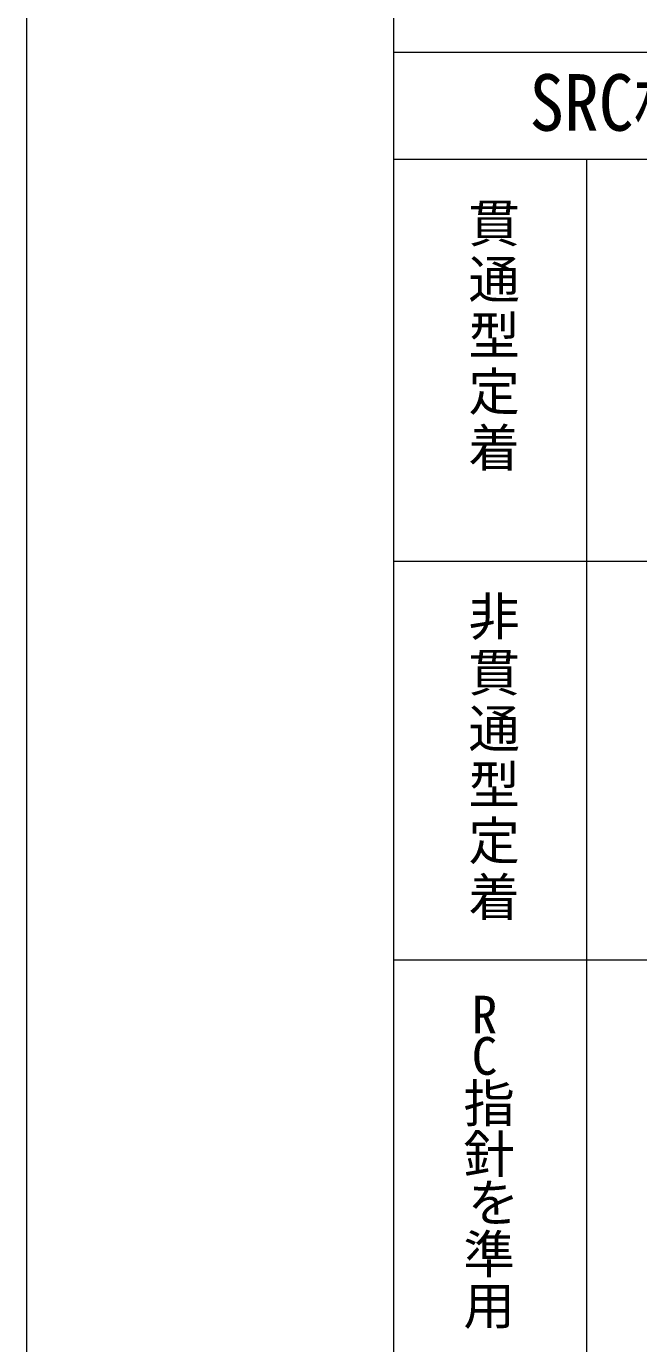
# Model space of a CAD drawing. Units: millimetres, scale not verified. Extents: x -210 to 382, y -132 to 268.
# Drawn here: x -210.3 to -162.7, y 67.8 to 170.2 of the extents above; entities that cross this region are included whole.
import ezdxf
from ezdxf.enums import TextEntityAlignment as Align

# ---------------------------------------------------------------- set-up
doc = ezdxf.new("R2010")
doc.units = ezdxf.units.MM
doc.header["$LTSCALE"] = 2
for name, color, linetype, lineweight in [('0-3_Defpoints', 7, 'Continuous', 18), ('0-6_外枠', 4, 'Continuous', 18), ('0-8_タイトル', 7, 'Continuous', 18), ('0-9_内枠', 7, 'Continuous', 18)]:
    doc.layers.add(name, color=color, linetype=linetype, lineweight=lineweight)
doc.styles.add('ＭＳ ゴシック', font='')
doc.styles.get('ＭＳ ゴシック').set_extended_font_data('MS Gothic')

msp = doc.modelspace()

# ---------------------------------------------------------------- linework, layer by layer
at = {"layer": '0-3_Defpoints', "color": 4}
msp.add_line((-210.346, 267.826), (-210.346, -132.174), dxfattribs=at)
at = {"layer": '0-6_外枠'}
msp.add_lwpolyline([(-181.804, 257.826), (-181.804, -114.753), (372.196, -114.753)], dxfattribs=at)
at = {"layer": '0-9_内枠'}
for p, q in [((-181.804, 168.245), (213.071, 168.245)), ((-181.804, 159.917), (-105.044, 159.917)), ((-181.804, 159.917), (-105.044, 159.917)), ((-166.804, 159.917), (-166.804, 66.644)), ((-181.804, 128.644), (18.876, 128.644)), ((-181.804, 97.644), (18.876, 97.644))]:
    msp.add_line(p, q, dxfattribs=at)

# ---------------------------------------------------------------- texts
at = {"layer": '0-8_タイトル', "style": 'ＭＳ ゴシック', "width": 0.9}
msp.add_text('SRC柱梁接合の適用範囲', height=4.399, dxfattribs=at).set_placement((-171.229, 160.808), align=Align.BOTTOM_LEFT)
at = {"layer": '0-8_タイトル', "style": 'ＭＳ ゴシック'}
for s, p in [('貫', (-175.975, 152.583)), ('通', (-175.975, 148.219)), ('型', (-175.975, 143.855)), ('定', (-175.975, 139.492)), ('着', (-175.975, 135.111)), ('非', (-175.975, 122.009)), ('貫', (-175.975, 117.645)), ('通', (-175.975, 113.282)), ('型', (-175.975, 108.918)), ('定', (-175.975, 104.554)), ('着', (-175.975, 100.174)), ('R', (-175.722, 91.039)), ('C', (-175.722, 87.826)), ('指', (-176.365, 84.139)), ('針', (-176.365, 80.182)), ('を', (-176.026, 76.41)), ('準', (-176.365, 72.406)), ('用', (-176.365, 68.405))]:
    msp.add_text(s, height=2.933, dxfattribs=at).set_placement(p, align=Align.BOTTOM_LEFT)

doc.saveas('drawing.dxf')
